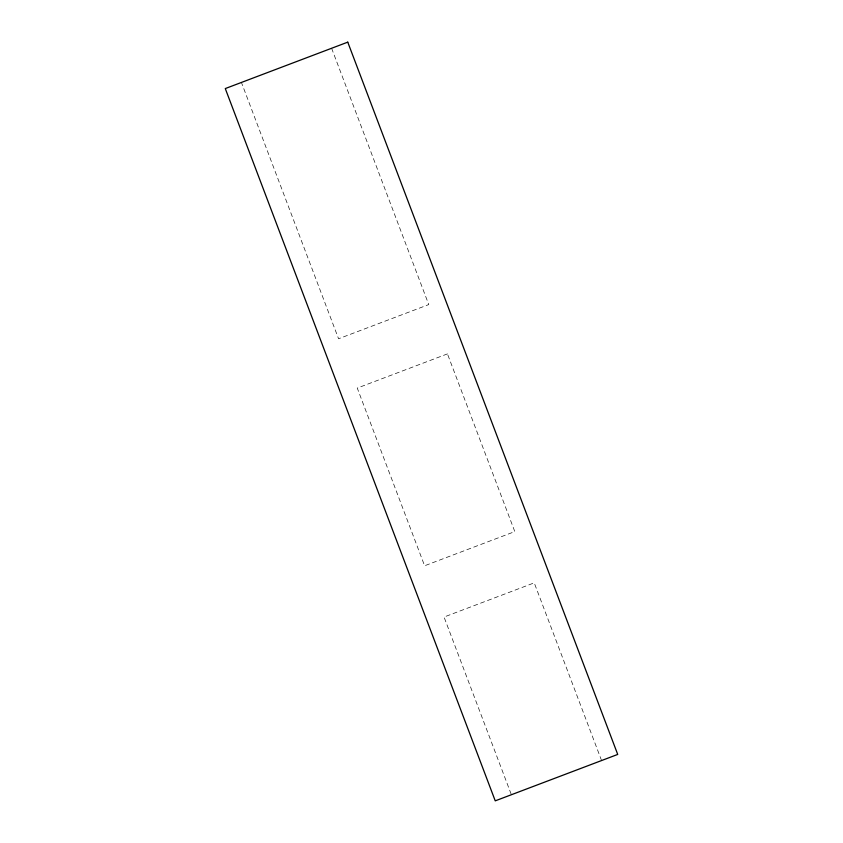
<?xml version="1.0" encoding="UTF-8"?>
<svg xmlns="http://www.w3.org/2000/svg" width="843" height="843" viewBox="0 0 843 843"><rect width="100%" height="100%" fill="white"/><g stroke="black" fill="none" stroke-linecap="round" stroke-linejoin="round"><path stroke-width="0.63" stroke-dasharray="4.21 3.16" d="M331.615 48.272L428.76 304.586L338.57 338.77L241.425 82.445M601.575 760.555L534.23 582.85L444.04 617.034L511.385 794.728M447.443 353.891L357.263 388.075L424.609 565.769L514.799 531.585L447.443 353.891"/><path stroke-width="1.26" d="M347.759 42.15L225.281 88.568L495.241 800.85L617.719 754.432L347.759 42.15"/></g></svg>
